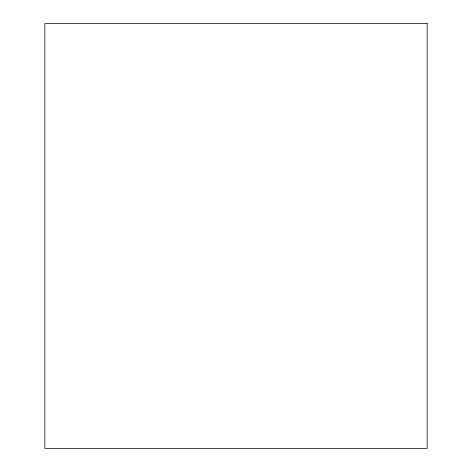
<?xml version="1.0" encoding="UTF-8"?>
<svg xmlns="http://www.w3.org/2000/svg" width="472" height="472" viewBox="0 0 472 472"><rect width="100%" height="100%" fill="white"/><g stroke="black" fill="none" stroke-linecap="round" stroke-linejoin="round"><path stroke-width="0.71" d="M427.16 23.6L44.84 23.6L44.84 448.4L427.16 448.4L427.16 23.6"/></g></svg>
